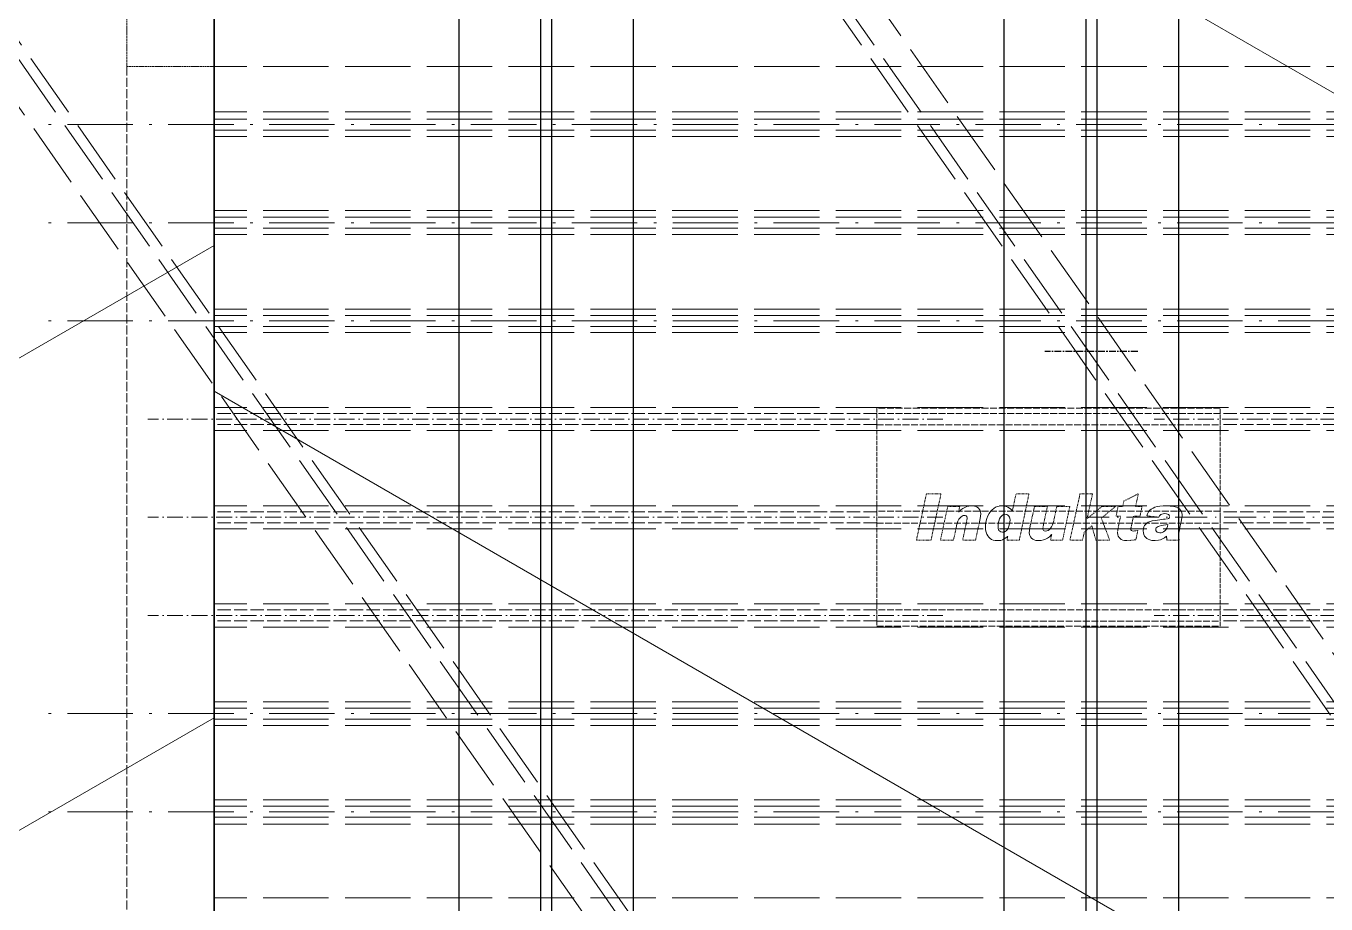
# Model space of a CAD drawing. Header units: millimetres. Extents: x 2773 to 32180, y 2797 to 23592.
# Drawn here: x 14092.5 to 14330.9, y 10454.2 to 10615.1 of the extents above; entities that cross this region are included whole.
import ezdxf

# ---------------------------------------------------------------- set-up
doc = ezdxf.new("R2010")
doc.units = ezdxf.units.MM
for name, pattern in [('CENTER', [2, 1.25, -0.25, 0.25, -0.25]), ('DASHDOT', [18.5, 12, -3, 0.5, -3]), ('DASHED', [15, 12, -3])]:
    doc.linetypes.add(name, pattern=pattern)
doc.layers.add('center', color=1, linetype='CENTER')

# ---------------------------------------------------------------- blocks, each defined once
blk = doc.blocks.new('A$C55E021B5')
at = {"color": 7, "linetype": 'DASHED', "lineweight": 13}
for p, q in [((135.74, 250.5), (580, 884.97)), ((138.08, 250.5), (580, 881.62)), ((173.83, 313.61), (426.95, 675.11)), ((292.1, 250.5), (580, 661.67)), ((294.44, 250.5), (580, 658.32)), ((334.58, 299.11), (530.85, 579.41)), ((165.85, 553.76), (471.85, 553.76)), ((165.85, 545.47), (471.85, 545.47)), ((165.85, 544.11), (471.85, 544.11)), ((165.85, 542.11), (471.85, 542.11)), ((165.85, 540.89), (471.85, 540.89)), ((165.85, 527.36), (471.85, 527.36)), ((165.85, 526.11), (471.85, 526.11)), ((165.85, 524.11), (471.85, 524.11)), ((165.85, 522.95), (471.85, 522.95)), ((165.85, 509.29), (471.85, 509.29)), ((165.85, 508.11), (471.85, 508.11)), ((165.85, 506.11), (471.85, 506.11)), ((165.85, 504.99), (471.85, 504.99)), ((165.85, 491.25), (471.85, 491.25)), ((165.85, 487), (471.85, 487)), ((165.85, 473.23), (471.85, 473.23)), ((165.85, 469), (471.85, 469)), ((165.85, 455.22), (471.85, 455.22)), ((165.85, 450.98), (471.85, 450.98)), ((165.85, 437.24), (471.85, 437.24)), ((165.85, 436.11), (471.85, 436.11)), ((165.85, 434.11), (471.85, 434.11)), ((165.85, 432.93), (471.85, 432.93)), ((165.85, 419.27), (471.85, 419.27)), ((165.85, 418.11), (471.85, 418.11)), ((165.85, 416.11), (471.85, 416.11)), ((165.85, 414.86), (471.85, 414.86)), ((165.85, 401.34), (471.85, 401.34))]:
    blk.add_line(p, q, dxfattribs=at)
at = {"color": 7, "lineweight": 13, "ltscale": 0.371198}
blk.add_line((358.73, 602.11), (165.85, 490.75), dxfattribs=at)
at = {"color": 7, "lineweight": 35, "ltscale": 0.436612}
blk.add_line((471.85, 602.11), (471.85, 340.15), dxfattribs=at)
at = {"color": 7, "lineweight": 35, "ltscale": 0.436557}
blk.add_line((471.85, 602.08), (471.85, 340.15), dxfattribs=at)
at = {"color": 7, "linetype": 'DASHED', "lineweight": 13, "ltscale": 0.031654}
blk.add_line((487.85, 572.75), (487.85, 553.76), dxfattribs=at)
at = {"color": 7, "linetype": 'DASHED', "lineweight": 13, "ltscale": 0.026667}
blk.add_line((487.85, 553.76), (471.85, 553.76), dxfattribs=at)
at = {"color": 7, "linetype": 'DASHED', "lineweight": 13, "ltscale": 0.137745}
for p, q in [((487.85, 553.76), (487.85, 471.11)), ((487.85, 471.11), (487.85, 388.47))]:
    blk.add_line(p, q, dxfattribs=at)
at = {"color": 7, "linetype": 'DASHDOT', "lineweight": 13}
for p, q in [((135.25, 543.11), (502.45, 543.11)), ((135.25, 525.11), (502.45, 525.11)), ((135.25, 507.11), (502.45, 507.11)), ((135.25, 435.11), (502.45, 435.11)), ((135.25, 417.11), (502.45, 417.11))]:
    blk.add_line(p, q, dxfattribs=at)
at = {"color": 7, "lineweight": 13, "ltscale": 0.113546}
for p, q in [((530.85, 486.89), (471.85, 520.95)), ((530.85, 400.28), (471.85, 434.35))]:
    blk.add_line(p, q, dxfattribs=at)
at = {"color": 7, "lineweight": 13}
blk.add_line((471.85, 494.22), (204.99, 340.15), dxfattribs=at)
at = {"color": 7, "linetype": 'DASHED', "lineweight": 13, "ltscale": 0.066667}
for p, q in [((287.35, 451.11), (287.35, 491.11)), ((350.35, 491.11), (350.35, 451.11))]:
    blk.add_line(p, q, dxfattribs=at)
at = {"color": 7, "linetype": 'DASHED', "lineweight": 13, "ltscale": 0.105}
for p, q in [((287.35, 491.11), (350.35, 491.11)), ((287.35, 490.16), (350.35, 490.16)), ((350.35, 488.07), (287.35, 488.07)), ((287.35, 472.2), (350.35, 472.2)), ((350.35, 470.02), (287.35, 470.02)), ((287.35, 454.16), (350.35, 454.16)), ((350.35, 452.07), (287.35, 452.07)), ((350.35, 451.11), (287.35, 451.11))]:
    blk.add_line(p, q, dxfattribs=at)
at = {"color": 7, "linetype": 'DASHDOT', "lineweight": 13, "ltscale": 0.243001}
for p, q in [((153.7, 489.11), (299.5, 489.11)), ((153.7, 453.11), (299.5, 453.11))]:
    blk.add_line(p, q, dxfattribs=at)
at = {"color": 7, "linetype": 'DASHED', "lineweight": 13, "ltscale": 0.2025}
for p, q in [((165.85, 490.11), (287.35, 490.11)), ((350.35, 490.11), (471.85, 490.11)), ((165.85, 488.11), (287.35, 488.11)), ((350.35, 488.11), (471.85, 488.11)), ((165.85, 472.11), (287.35, 472.11)), ((350.35, 472.11), (471.85, 472.11)), ((165.85, 470.11), (287.35, 470.11)), ((350.35, 470.11), (471.85, 470.11)), ((165.85, 454.11), (287.35, 454.11)), ((350.35, 454.11), (471.85, 454.11)), ((165.85, 452.11), (287.35, 452.11)), ((350.35, 452.11), (471.85, 452.11))]:
    blk.add_line(p, q, dxfattribs=at)
at = {"color": 7, "linetype": 'DASHED', "lineweight": 13, "ltscale": 0.003476}
for p, q in [((287.35, 488.07), (287.35, 490.16)), ((350.35, 490.16), (350.35, 488.07)), ((287.35, 452.07), (287.35, 454.16)), ((350.35, 454.16), (350.35, 452.07))]:
    blk.add_line(p, q, dxfattribs=at)
at = {"color": 7, "linetype": 'DASHDOT', "lineweight": 13, "ltscale": 0.243002}
for p, q in [((338.2, 489.11), (484, 489.11)), ((338.2, 471.11), (484, 471.11)), ((338.2, 453.11), (484, 453.11))]:
    blk.add_line(p, q, dxfattribs=at)
at = {"color": 7, "linetype": 'DASHED', "lineweight": 13, "ltscale": 0.004947}
blk.add_line((305.04, 474.06), (302.4, 475.4), dxfattribs=at)
at = {"color": 7, "linetype": 'DASHED', "lineweight": 13, "ltscale": 0.003942}
blk.add_line((302.4, 475.4), (302.88, 473.09), dxfattribs=at)
at = {"color": 7, "linetype": 'DASHED', "lineweight": 13, "ltscale": 0.003837}
blk.add_line((313.08, 475.39), (310.78, 475.39), dxfattribs=at)
at = {"color": 7, "linetype": 'DASHED', "lineweight": 13, "ltscale": 0.007689}
blk.add_line((310.78, 475.39), (311.78, 470.89), dxfattribs=at)
at = {"color": 7, "linetype": 'DASHED', "lineweight": 13, "ltscale": 0.014436}
blk.add_line((314.91, 466.93), (313.08, 475.39), dxfattribs=at)
at = {"color": 7, "linetype": 'DASHED', "lineweight": 13, "ltscale": 0.003945}
blk.add_line((324.81, 475.39), (322.44, 475.39), dxfattribs=at)
at = {"color": 7, "linetype": 'DASHED', "lineweight": 13, "ltscale": 0.014412}
blk.add_line((322.44, 475.39), (324.2, 466.93), dxfattribs=at)
at = {"color": 7, "linetype": 'DASHED', "lineweight": 13, "ltscale": 0.005347}
blk.add_line((325.48, 472.26), (324.81, 475.39), dxfattribs=at)
at = {"color": 7, "linetype": 'DASHED', "lineweight": 13, "ltscale": 0.004438}
blk.add_line((341.24, 475.39), (338.57, 475.39), dxfattribs=at)
at = {"color": 7, "linetype": 'DASHED', "lineweight": 13, "ltscale": 0.014434}
for p, q in [((338.57, 475.39), (340.39, 466.93)), ((343.06, 466.93), (341.24, 475.39))]:
    blk.add_line(p, q, dxfattribs=at)
at = {"color": 7, "linetype": 'DASHED', "lineweight": 13, "ltscale": 0.003627}
for p, q in [((287.35, 470.02), (287.35, 472.2)), ((350.35, 472.2), (350.35, 470.02))]:
    blk.add_line(p, q, dxfattribs=at)
at = {"color": 7, "linetype": 'DASHED', "lineweight": 13, "ltscale": 0.00195}
blk.add_line((302.88, 473.09), (301.71, 473.09), dxfattribs=at)
at = {"color": 7, "linetype": 'DASHED', "lineweight": 13, "ltscale": 0.002989}
blk.add_line((301.71, 473.09), (302.06, 471.33), dxfattribs=at)
at = {"color": 7, "linetype": 'DASHED', "lineweight": 13, "ltscale": 0.001662}
blk.add_line((305.25, 473.09), (305.04, 474.06), dxfattribs=at)
at = {"color": 7, "linetype": 'DASHED', "lineweight": 13, "ltscale": 0.001414}
blk.add_line((306.1, 473.09), (305.25, 473.09), dxfattribs=at)
at = {"color": 7, "linetype": 'DASHED', "lineweight": 13, "ltscale": 0.002987}
blk.add_line((306.44, 471.33), (306.1, 473.09), dxfattribs=at)
at = {"color": 7, "linetype": 'DASHED', "lineweight": 13, "ltscale": 0.004215}
for p, q in [((309.08, 473.09), (306.55, 473.09)), ((307.65, 466.93), (310.18, 466.93))]:
    blk.add_line(p, q, dxfattribs=at)
at = {"color": 7, "linetype": 'DASHED', "lineweight": 13, "ltscale": 0.005606}
blk.add_line((306.55, 473.09), (309.16, 470.96), dxfattribs=at)
at = {"color": 7, "linetype": 'DASHED', "lineweight": 13, "ltscale": 0.005799}
blk.add_line((311.76, 470.86), (309.08, 473.09), dxfattribs=at)
at = {"color": 7, "linetype": 'DASHED', "lineweight": 13, "ltscale": 0.003983}
blk.add_line((317.33, 473.09), (314.94, 473.09), dxfattribs=at)
at = {"color": 7, "linetype": 'DASHED', "lineweight": 13, "ltscale": 0.0105}
blk.add_line((314.94, 473.09), (316.27, 466.93), dxfattribs=at)
at = {"color": 7, "linetype": 'DASHED', "lineweight": 13, "ltscale": 0.004529}
blk.add_line((317.9, 470.43), (317.33, 473.09), dxfattribs=at)
at = {"color": 7, "linetype": 'DASHED', "lineweight": 13, "ltscale": 0.003957}
blk.add_line((321.42, 473.09), (319.05, 473.09), dxfattribs=at)
at = {"color": 7, "linetype": 'DASHED', "lineweight": 13, "ltscale": 0.005103}
blk.add_line((319.05, 473.09), (319.71, 470.1), dxfattribs=at)
at = {"color": 7, "linetype": 'DASHED', "lineweight": 13, "ltscale": 0.005594}
blk.add_line((322.14, 469.81), (321.42, 473.09), dxfattribs=at)
at = {"color": 7, "linetype": 'DASHED', "lineweight": 13, "ltscale": 0.003682}
blk.add_line((337.34, 473.09), (335.13, 473.09), dxfattribs=at)
at = {"color": 7, "linetype": 'DASHED', "lineweight": 13, "ltscale": 0.001667}
blk.add_line((335.13, 473.09), (335.33, 472.11), dxfattribs=at)
at = {"color": 7, "linetype": 'DASHED', "lineweight": 13, "ltscale": 5.69157e-05}
blk.add_line((335.33, 472.11), (335.31, 472.08), dxfattribs=at)
at = {"color": 7, "linetype": 'DASHED', "lineweight": 13, "ltscale": 0.010496}
blk.add_line((338.66, 466.93), (337.34, 473.09), dxfattribs=at)
at = {"color": 7, "linetype": 'DASHDOT', "lineweight": 13, "ltscale": 0.485001}
blk.add_line((20.6, 471.11), (311.6, 471.11), dxfattribs=at)
at = {"color": 7, "linetype": 'DASHED', "lineweight": 13, "ltscale": 0.00066727}
blk.add_line((296.72, 470.89), (296.66, 471.28), dxfattribs=at)
at = {"color": 7, "linetype": 'DASHED', "lineweight": 13, "ltscale": 0.002312}
blk.add_line((298.09, 470.68), (296.72, 470.89), dxfattribs=at)
at = {"color": 7, "linetype": 'DASHED', "lineweight": 13, "ltscale": 0.003687}
blk.add_line((298.63, 471.11), (300.83, 471.35), dxfattribs=at)
at = {"color": 7, "linetype": 'DASHED', "lineweight": 13, "ltscale": 0.001993}
blk.add_line((302.06, 471.33), (303.26, 471.33), dxfattribs=at)
at = {"color": 7, "linetype": 'DASHED', "lineweight": 13, "ltscale": 0.003602}
blk.add_line((303.26, 471.33), (303.7, 469.21), dxfattribs=at)
at = {"color": 7, "linetype": 'DASHED', "lineweight": 13, "ltscale": 0.00348}
blk.add_line((306.05, 469.28), (305.62, 471.33), dxfattribs=at)
at = {"color": 7, "linetype": 'DASHED', "lineweight": 13, "ltscale": 0.001369}
blk.add_line((305.62, 471.33), (306.44, 471.33), dxfattribs=at)
at = {"color": 7, "linetype": 'DASHED', "lineweight": 13, "ltscale": 0.007168}
blk.add_line((309.16, 470.96), (307.65, 466.93), dxfattribs=at)
at = {"color": 7, "linetype": 'DASHED', "lineweight": 13, "ltscale": 6.32507e-05}
blk.add_line((311.78, 470.89), (311.76, 470.86), dxfattribs=at)
at = {"color": 7, "linetype": 'DASHED', "lineweight": 13, "ltscale": 0.00173}
blk.add_line((319.71, 470.1), (319.89, 469.07), dxfattribs=at)
at = {"color": 7, "linetype": 'DASHED', "lineweight": 13, "ltscale": 0.0057}
blk.add_line((331.51, 470.27), (332.23, 466.93), dxfattribs=at)
at = {"color": 7, "linetype": 'DASHED', "lineweight": 13, "ltscale": 0.002012}
blk.add_line((333.98, 469.78), (333.76, 470.96), dxfattribs=at)
at = {"color": 7, "linetype": 'DASHED', "lineweight": 13, "ltscale": 0.004852}
blk.add_line((334.59, 466.93), (333.98, 469.78), dxfattribs=at)
at = {"color": 7, "linetype": 'DASHED', "lineweight": 13, "ltscale": 0.001231}
blk.add_line((303.21, 468.58), (302.48, 468.69), dxfattribs=at)
at = {"color": 7, "linetype": 'DASHED', "lineweight": 13, "ltscale": 0.002929}
blk.add_line((302.48, 468.69), (302.84, 466.97), dxfattribs=at)
at = {"color": 7, "linetype": 'DASHED', "lineweight": 13, "ltscale": 0.001668}
blk.add_line((306.22, 468.3), (306.05, 469.28), dxfattribs=at)
at = {"color": 7, "linetype": 'DASHED', "lineweight": 13, "ltscale": 0.004497}
blk.add_line((310.18, 466.93), (310.9, 469.53), dxfattribs=at)
at = {"color": 7, "linetype": 'DASHED', "lineweight": 13, "ltscale": 0.002979}
blk.add_line((310.9, 469.53), (312.29, 468.4), dxfattribs=at)
at = {"color": 7, "linetype": 'DASHED', "lineweight": 13, "ltscale": 0.002505}
blk.add_line((312.29, 468.4), (312.61, 466.93), dxfattribs=at)
at = {"color": 7, "linetype": 'DASHED', "lineweight": 13, "ltscale": 6.0775e-05}
blk.add_line((318.27, 467.9), (318.3, 467.92), dxfattribs=at)
at = {"color": 7, "linetype": 'DASHED', "lineweight": 13, "ltscale": 0.001651}
blk.add_line((318.49, 466.93), (318.27, 467.9), dxfattribs=at)
at = {"color": 7, "linetype": 'DASHED', "lineweight": 13, "ltscale": 2.57492e-05}
blk.add_line((319.89, 469.07), (319.89, 469.06), dxfattribs=at)
at = {"color": 7, "linetype": 'DASHED', "lineweight": 13, "ltscale": 6.29136e-05}
blk.add_line((326.34, 467.55), (326.36, 467.58), dxfattribs=at)
at = {"color": 7, "linetype": 'DASHED', "lineweight": 13, "ltscale": 0.00106}
blk.add_line((326.45, 466.93), (326.34, 467.55), dxfattribs=at)
at = {"color": 7, "linetype": 'DASHED', "lineweight": 13, "ltscale": 0.00453}
blk.add_line((335.7, 469.59), (336.27, 466.93), dxfattribs=at)
at = {"color": 7, "linetype": 'DASHED', "lineweight": 13, "ltscale": 0.003717}
blk.add_line((294.9, 466.93), (297.13, 466.93), dxfattribs=at)
at = {"color": 7, "linetype": 'DASHED', "lineweight": 13, "ltscale": 0.00262}
blk.add_line((302.84, 466.97), (304.4, 466.82), dxfattribs=at)
at = {"color": 7, "linetype": 'DASHED', "lineweight": 13, "ltscale": 0.003838}
blk.add_line((312.61, 466.93), (314.91, 466.93), dxfattribs=at)
at = {"color": 7, "linetype": 'DASHED', "lineweight": 13, "ltscale": 0.003694}
blk.add_line((316.27, 466.93), (318.49, 466.93), dxfattribs=at)
at = {"color": 7, "linetype": 'DASHED', "lineweight": 13, "ltscale": 0.00376}
blk.add_line((324.2, 466.93), (326.45, 466.93), dxfattribs=at)
at = {"color": 7, "linetype": 'DASHED', "lineweight": 13, "ltscale": 0.003943}
blk.add_line((332.23, 466.93), (334.59, 466.93), dxfattribs=at)
at = {"color": 7, "linetype": 'DASHED', "lineweight": 13, "ltscale": 0.003975}
blk.add_line((336.27, 466.93), (338.66, 466.93), dxfattribs=at)
at = {"color": 7, "linetype": 'DASHED', "lineweight": 13, "ltscale": 0.004439}
blk.add_line((340.39, 466.93), (343.06, 466.93), dxfattribs=at)
at = {"color": 7, "linetype": 'DASHED', "lineweight": 13}
for points in [[(297.46, 473.2), (296.56, 473.16), (296.1, 473.11), (295.61, 473.01), (295.38, 472.94), (295.11, 472.82), (294.86, 472.64), (294.66, 472.43), (294.51, 472.2), (294.41, 471.92), (294.36, 471.63), (294.35, 471.42)], [(300.83, 471.35), (300.7, 471.74), (300.49, 472.11), (300.27, 472.38), (300, 472.61), (299.69, 472.8), (299.35, 472.95), (298.94, 473.06), (298.41, 473.15), (297.46, 473.2)], [(327.44, 473.2), (326.99, 473.16), (326.63, 473.09), (326.29, 472.96), (326, 472.78), (325.74, 472.56), (325.48, 472.26)], [(330.41, 469.35), (330.39, 469.89), (330.3, 470.42), (330.17, 470.9), (329.98, 471.36), (329.74, 471.78), (329.46, 472.17), (329.19, 472.47), (328.87, 472.74), (328.56, 472.93), (328.22, 473.07), (327.87, 473.16), (327.44, 473.2)], [(332.94, 473.2), (332.44, 473.15), (332.18, 473.08), (331.91, 472.95), (331.68, 472.76), (331.51, 472.54), (331.39, 472.32), (331.32, 472.08), (331.28, 471.73)], [(335.31, 472.08), (334.93, 472.46), (334.59, 472.72), (334.22, 472.92), (333.84, 473.07), (333.44, 473.16), (332.94, 473.2)], [(294.35, 471.42), (294.51, 470.28), (294.69, 469.52)], [(296.66, 471.28), (296.74, 471.51), (296.85, 471.61), (297.03, 471.7), (297.24, 471.75), (297.52, 471.77)], [(296.97, 469.79), (298.15, 469.57), (298.54, 469.47), (298.75, 469.4), (298.94, 469.3), (299.08, 469.16), (299.15, 469.04), (299.18, 468.86)], [(298.45, 468.25), (298.22, 468.27), (298, 468.34), (297.75, 468.46), (297.54, 468.61), (297.33, 468.83), (297.17, 469.1), (297.06, 469.4), (296.97, 469.79)], [(297.52, 471.77), (297.8, 471.75), (298.05, 471.69), (298.24, 471.61), (298.4, 471.48), (298.49, 471.36), (298.63, 471.11)], [(301.49, 468.6), (301.45, 469.05), (301.37, 469.34), (301.25, 469.58), (301.08, 469.79), (300.83, 470), (300.55, 470.18), (300.2, 470.33), (299.83, 470.43), (299.25, 470.53), (298.09, 470.68)], [(319.43, 468.58), (319.17, 468.61), (318.93, 468.69), (318.7, 468.85), (318.47, 469.08), (318.29, 469.34), (318.11, 469.73), (317.9, 470.43)], [(322.39, 468.28), (322.21, 469.51), (322.14, 469.81)], [(325.91, 470.58), (325.95, 470.94), (326.01, 471.12), (326.13, 471.32), (326.29, 471.47), (326.49, 471.59), (326.83, 471.66)], [(327.29, 468.36), (327, 468.4), (326.78, 468.49), (326.59, 468.63), (326.46, 468.77), (326.26, 469.09), (326.1, 469.49), (325.98, 469.93), (325.91, 470.58)], [(326.83, 471.66), (327.1, 471.61), (327.31, 471.49), (327.49, 471.33), (327.67, 471.1), (327.83, 470.8), (327.98, 470.39), (328.07, 469.95), (328.1, 469.42)], [(331.28, 471.73), (331.4, 470.85), (331.51, 470.27)], [(333.76, 470.96), (333.81, 471.22), (333.97, 471.38), (334.11, 471.43), (334.22, 471.44)], [(334.22, 471.44), (334.48, 471.41), (334.68, 471.33), (334.87, 471.21), (335.08, 471.01), (335.27, 470.75), (335.46, 470.39), (335.7, 469.59)], [(294.69, 469.52), (294.92, 468.48), (295.01, 467.78)], [(297.21, 467.63), (297.57, 467.35), (297.92, 467.14), (298.29, 466.98), (298.7, 466.88), (299.29, 466.82)], [(299.18, 468.86), (299.15, 468.65), (299.07, 468.5), (298.95, 468.38), (298.77, 468.3), (298.45, 468.25)], [(299.29, 466.82), (299.93, 466.87), (300.25, 466.94), (300.56, 467.06), (300.81, 467.21), (301.03, 467.41), (301.22, 467.66), (301.37, 467.94), (301.46, 468.26), (301.49, 468.6)], [(303.76, 468.91), (303.73, 468.77), (303.62, 468.66), (303.49, 468.61), (303.21, 468.58)], [(304.4, 466.82), (304.93, 466.86), (305.24, 466.93), (305.5, 467.04), (305.71, 467.19), (305.89, 467.38), (306.05, 467.62), (306.16, 467.89), (306.22, 468.3)], [(318.3, 467.92), (318.69, 467.54), (319.02, 467.29), (319.39, 467.09), (319.78, 466.94), (320.19, 466.85), (320.69, 466.82)], [(319.89, 469.06), (319.88, 468.91), (319.83, 468.77), (319.74, 468.67), (319.62, 468.6), (319.43, 468.58)], [(320.69, 466.82), (321.19, 466.86), (321.48, 466.94), (321.73, 467.07), (321.97, 467.25), (322.16, 467.49), (322.3, 467.77), (322.35, 467.94), (322.39, 468.28)], [(326.36, 467.58), (326.68, 467.32), (326.97, 467.12), (327.29, 466.97), (327.62, 466.87), (328.24, 466.82)], [(328.1, 469.42), (328.07, 469.06), (328.02, 468.89), (327.93, 468.7), (327.78, 468.53), (327.61, 468.42), (327.29, 468.36)], [(328.24, 466.82), (328.62, 466.84), (328.99, 466.92), (329.29, 467.04), (329.56, 467.22), (329.8, 467.44), (330, 467.7), (330.17, 468.03), (330.29, 468.38), (330.38, 468.78), (330.41, 469.35)]]:
    blk.add_lwpolyline(points, dxfattribs=at)
for centre, radius, start, end in [((291.58, 467.79), 3.42, 345.4111, 359.7721), ((293.67, 467.67), 3.53, 347.8288, 359.2892), ((303.06, 468.92), 0.706, 359.381, 24.4864)]:
    blk.add_arc(centre, radius, start, end, dxfattribs=at)
blk = doc.blocks.new('A$C1F404FBA')
for p, q in [((9.5, 2586), (9.5, 0)), ((24.5, 2586), (24.5, 0))]:
    blk.add_line(p, q)
at = {"layer": 'center'}
blk.add_line((17, 753), (0, 753), dxfattribs=at)
blk = doc.blocks.new('A$C25707C5C')
for p, q in [((1100, 2586), (1100, 0)), ((1085, 0), (1085, 2555.83))]:
    blk.add_line(p, q)
at = {"layer": 'center'}
blk.add_line((1109.5, 753), (1092.5, 753), dxfattribs=at)
blk = doc.blocks.new('A$C598110FA')
for p, q in [((0, 9.5), (0, 2265.5)), ((0, 9.5), (0, 2265.5)), ((15, 9.5), (15, 2265.5))]:
    blk.add_line(p, q)
blk = doc.blocks.new('A$C35EA48DC')
for p, q in [((1085, 9.5), (1085, 2265.5)), ((1100, 9.5), (1100, 2265.5)), ((1100, 9.5), (1100, 2265.5))]:
    blk.add_line(p, q)
blk = doc.blocks.new('1')
for name, p in [('A$C25707C5C', (13186.86, 9802.47)), ('A$C1F404FBA', (14279.36, 9802.47))]:
    blk.add_blockref(name, p)
at = {"color": 7}
for name, p in [('A$C35EA48DC', (13086.93, 10028.97)), ('A$C598110FA', (14188.93, 10028.97))]:
    blk.add_blockref(name, p, dxfattribs=at)
at = {"xscale": -1}
blk.add_blockref('A$C55E021B5', (14598.86, 10053.97), dxfattribs=at)

msp = doc.modelspace()

# ---------------------------------------------------------------- block references
msp.add_blockref('1', (0, 0))

doc.saveas('drawing.dxf')
